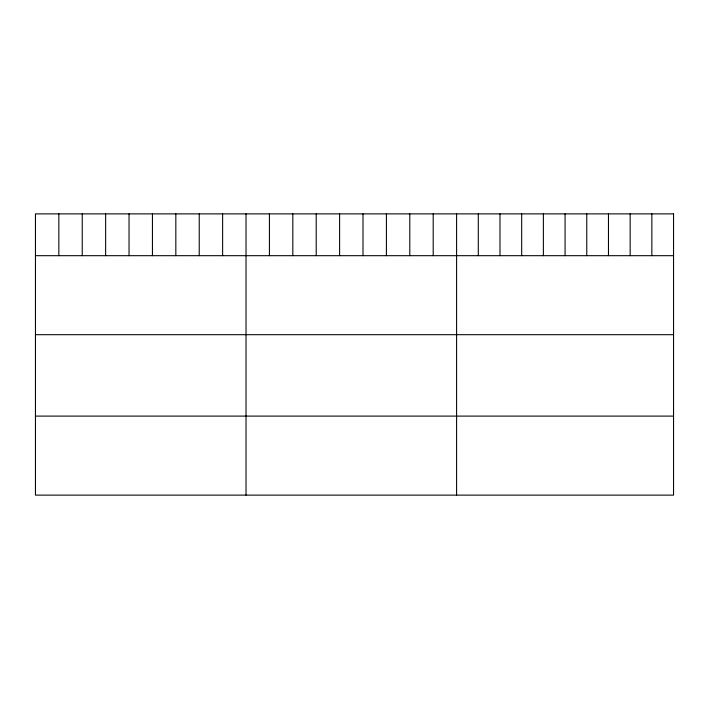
<?xml version="1.0" encoding="UTF-8"?>
<svg xmlns="http://www.w3.org/2000/svg" width="709" height="709" viewBox="0 0 709 709"><rect width="100%" height="100%" fill="white"/><g stroke="black" fill="none" stroke-linecap="round" stroke-linejoin="round"><path stroke-width="1.06" d="M35.45 255.683L673.55 255.683M35.45 334.692L673.55 334.692M35.45 416.103L673.55 416.103M651.855 213.879L651.855 255.683M630.159 213.879L630.159 255.683M608.464 213.879L608.464 255.683M586.768 213.879L586.768 255.683M565.073 213.879L565.073 255.683M543.378 213.879L543.378 255.683M521.682 213.879L521.682 255.683M499.987 213.879L499.987 255.683M478.291 213.879L478.291 255.683M456.596 213.879L456.596 495.121M433.199 213.879L433.199 255.683M409.802 213.879L409.802 255.683M386.405 213.879L386.405 255.683M363.008 213.879L363.008 255.683M339.611 213.879L339.611 255.683M316.214 213.879L316.214 255.683M292.817 213.879L292.817 255.683M269.42 213.879L269.42 255.683M246.023 213.879L246.023 495.121M222.626 213.879L222.626 255.683M199.229 213.879L199.229 255.683M175.832 213.879L175.832 255.683M152.435 213.879L152.435 255.683M129.038 213.879L129.038 255.683M105.641 213.879L105.641 255.683M82.244 213.879L82.244 255.683M58.847 213.879L58.847 255.683M673.55 213.879L35.45 213.879L35.45 495.121L673.55 495.121L673.55 213.879"/></g></svg>
